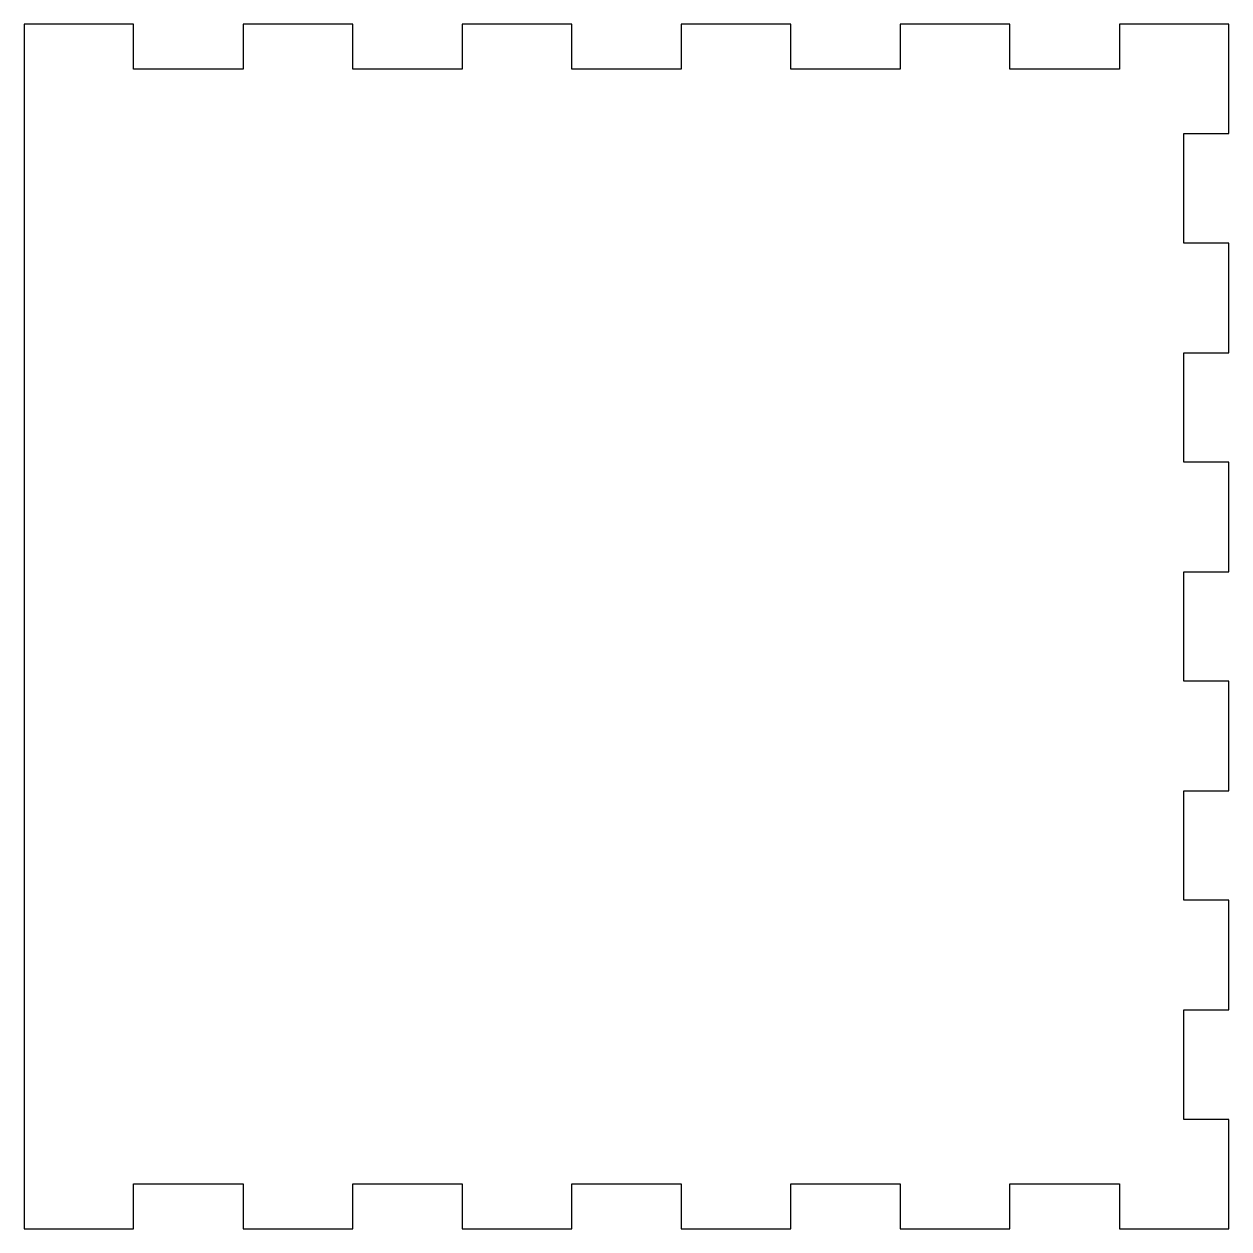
# Model space of a CAD drawing. Header units: millimetres. Extents: x -80 to 0, y -80 to 0.
import ezdxf

# ---------------------------------------------------------------- set-up
doc = ezdxf.new("R2010")
doc.units = ezdxf.units.MM
doc.layers.get('0').update_dxf_attribs({"linetype": 'CONTINUOUS'})

msp = doc.modelspace()

# ---------------------------------------------------------------- linework, layer by layer
msp.add_lwpolyline([(-80, 0), (-80, -80), (-72.727, -80), (-72.727, -77), (-65.455, -77), (-65.455, -80), (-58.182, -80), (-58.182, -77), (-50.909, -77), (-50.909, -80), (-43.636, -80), (-43.636, -77), (-36.364, -77), (-36.364, -80), (-29.091, -80), (-29.091, -77), (-21.818, -77), (-21.818, -80), (-14.545, -80), (-14.545, -77), (-7.273, -77), (-7.273, -80), (0, -80), (0, -72.727), (-3, -72.727), (-3, -65.455), (0, -65.455), (0, -58.182), (-3, -58.182), (-3, -50.909), (0, -50.909), (0, -43.636), (-3, -43.636), (-3, -36.364), (0, -36.364), (0, -29.091), (-3, -29.091), (-3, -21.818), (0, -21.818), (0, -14.545), (-3, -14.545), (-3, -7.273), (0, -7.273), (0, 0), (-7.273, 0), (-7.273, -3), (-14.545, -3), (-14.545, 0), (-21.818, 0), (-21.818, -3), (-29.091, -3), (-29.091, 0), (-36.364, 0), (-36.364, -3), (-43.636, -3), (-43.636, 0), (-50.909, 0), (-50.909, -3), (-58.182, -3), (-58.182, 0), (-65.455, 0), (-65.455, -3), (-72.727, -3), (-72.727, 0)], close=True)

doc.saveas('drawing.dxf')
